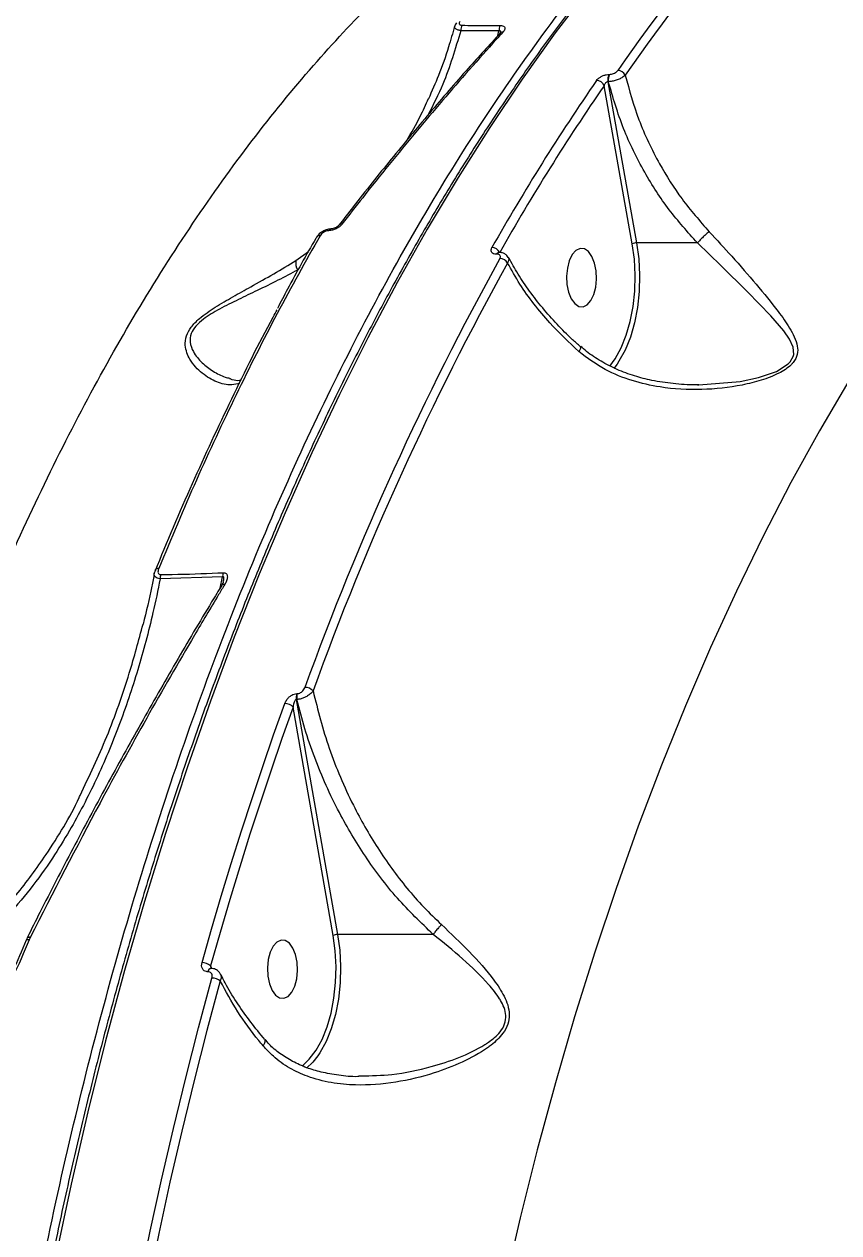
# Model space of a CAD drawing. Header units: millimetres. Extents: x -9609 to 9022, y -7175 to 8108.
# Drawn here: x -3952.2 to -3827, y 3766.6 to 3952.6 of the extents above; entities that cross this region are included whole.
import ezdxf

# ---------------------------------------------------------------- set-up
doc = ezdxf.new("R2010")
doc.units = ezdxf.units.MM
for name, color, linetype in [('DIKOM_ОБЪЕКТ', 7, 'Continuous'), ('DIKOM_РАЗМЕР_ЗОНА', 7, 'Continuous'), ('DIKOM_РАЗМЕР_ОБЪЕКТА', 7, 'Continuous')]:
    doc.layers.add(name, color=color, linetype=linetype)
doc.styles.add('style1', font='arial.ttf', dxfattribs={"width": 0.8})
doc.dimstyles.new('1-50', dxfattribs={"dimtxt": 300, "dimasz": 200, "dimexe": 100, "dimexo": 0, "dimgap": 100, "dimtad": 1, "dimtxsty": 'style1', "dimcen": 200, "dimclrd": 7, "dimclre": 7, "dimclrt": 7, "dimadec": 1, "dimazin": 2, "dimtfac": 1, "dimtmove": 0, "dimatfit": 2, "dimfxl": 0, "dimlwd": 25, "dimlwe": 18, "dimarcsym": 0})

# ---------------------------------------------------------------- blocks, each defined once
blk = doc.blocks.new('*D10')
at = {"layer": 'Defpoints', "color": 0, "transparency": 16777216}
for p in [(-405.54, 6589.16), (-8044.66, -3492.79), (424.09, -3492.79)]:
    blk.add_point(p, dxfattribs=at)
at = {"layer": 'DIKOM_РАЗМЕР_ОБЪЕКТА', "color": 7, "lineweight": 18, "transparency": 16777216}
for p, q in [((-405.54, 6589.16), (-8144.66, 6589.16)), ((424.09, -3492.79), (-8144.66, -3492.79))]:
    blk.add_line(p, q, dxfattribs=at)
at = {"layer": 'DIKOM_РАЗМЕР_ОБЪЕКТА', "color": 7, "lineweight": 25, "transparency": 16777216}
blk.add_line((-8044.66, 6389.16), (-8044.66, -3292.79), dxfattribs=at)
at = {"layer": 'DIKOM_РАЗМЕР_ОБЪЕКТА', "color": 7, "transparency": 16777216}
for points in [[(-8077.99, 6389.16), (-8011.32, 6389.16), (-8044.66, 6589.16)], [(-8077.99, -3292.79), (-8011.32, -3292.79), (-8044.66, -3492.79)]]:
    blk.add_solid(points, dxfattribs=at)
at = {"layer": 'DIKOM_РАЗМЕР_ОБЪЕКТА', "color": 7, "transparency": 16777216, "insert": (-8297.83, 1541.5), "char_height": 300, "attachment_point": 5, "rotation": 90, "style": 'style1'}
blk.add_mtext('10100', dxfattribs=at)
blk = doc.blocks.new('*D13')
at = {"layer": 'Defpoints', "color": 0, "transparency": 16777216}
for p in [(-4933.28, 8107.63), (-9158.98, -4977.79), (-1652.91, -4977.79)]:
    blk.add_point(p, dxfattribs=at)
at = {"layer": 'DIKOM_РАЗМЕР_ЗОНА', "color": 7, "lineweight": 18, "transparency": 16777216}
for p, q in [((-4933.28, 8107.63), (-9258.98, 8107.63)), ((-1652.91, -4977.79), (-9258.98, -4977.79))]:
    blk.add_line(p, q, dxfattribs=at)
at = {"layer": 'DIKOM_РАЗМЕР_ЗОНА', "color": 7, "lineweight": 25, "transparency": 16777216}
blk.add_line((-9158.98, 7907.63), (-9158.98, -4777.79), dxfattribs=at)
at = {"layer": 'DIKOM_РАЗМЕР_ЗОНА', "color": 7, "transparency": 16777216}
for points in [[(-9192.32, 7907.63), (-9125.65, 7907.63), (-9158.98, 8107.63)], [(-9192.32, -4777.79), (-9125.65, -4777.79), (-9158.98, -4977.79)]]:
    blk.add_solid(points, dxfattribs=at)
at = {"layer": 'DIKOM_РАЗМЕР_ЗОНА', "color": 7, "transparency": 16777216, "insert": (-9412.26, 1541.5), "char_height": 300, "attachment_point": 5, "rotation": 90, "style": 'style1'}
blk.add_mtext('13100', dxfattribs=at)

msp = doc.modelspace()

# ---------------------------------------------------------------- linework, layer by layer
at = {"layer": 'DIKOM_ОБЪЕКТ', "color": 7, "linetype": 'Continuous', "lineweight": 15}
for p, q in [((-3879.219, 3951.595), (-3885.098, 3951.628)), ((-3879.386, 3950.877), (-3879.219, 3951.595)), ((-3862.276, 3944.914), (-3862.208, 3944.914)), ((-3858.721, 3918.819), (-3863.049, 3943.172)), ((-3862.457, 3943.784), (-3858.049, 3918.982)), ((-3862.388, 3943.784), (-3862.457, 3943.784)), ((-3848.716, 3918.982), (-3858.049, 3918.982)), ((-3910.445, 3916.289), (-3908.508, 3917.637)), ((-3879.547, 3917.241), (-3879.595, 3917.241)), ((-3879.2, 3917.503), (-3879.247, 3917.503)), ((-3861.061, 3900.325), (-3861.567, 3899.657)), ((-3920.629, 3898.154), (-3920.546, 3898.134)), ((-3921.704, 3867.585), (-3931.309, 3867.291)), ((-3922.108, 3865.843), (-3921.704, 3867.585)), ((-3910.381, 3848.719), (-3904.039, 3812.565)), ((-3910.292, 3848.719), (-3910.381, 3848.719)), ((-3910.314, 3849.619), (-3910.225, 3849.619)), ((-3904.711, 3812.404), (-3910.872, 3847.524)), ((-3951.745, 3812.055), (-3951.765, 3812.016)), ((-3951.303, 3812.053), (-3951.443, 3811.744)), ((-3951.282, 3812.094), (-3951.303, 3812.053)), ((-3889.33, 3812.565), (-3904.039, 3812.565)), ((-3923.569, 3807.755), (-3923.374, 3807.31)), ((-3923.507, 3807.342), (-3923.536, 3807.342)), ((-3923.961, 3806.818), (-3923.989, 3806.818)), ((-3909.503, 3792.313), (-3909.107, 3792.637)), ((-3900.782, 3790.782), (-3900.439, 3790.798))]:
    msp.add_line(p, q, dxfattribs=at)
at = {"layer": 'DIKOM_ОБЪЕКТ', "color": 7, "linetype": 'Continuous', "lineweight": 15, "flags": 128}
for points in [[(-3865.364, 3958.148), (-3870.559, 3951.304), (-3875.65, 3944.17), (-3880.631, 3936.753), (-3885.5, 3929.058), (-3890.252, 3921.092), (-3894.882, 3912.862), (-3899.388, 3904.374), (-3903.765, 3895.636), (-3908.009, 3886.655), (-3912.118, 3877.439), (-3916.086, 3867.995), (-3919.913, 3858.331), (-3923.593, 3848.456), (-3927.124, 3838.378), (-3930.503, 3828.105), (-3933.727, 3817.646), (-3936.793, 3807.01), (-3939.699, 3796.205), (-3942.442, 3785.242), (-3945.02, 3774.128), (-3947.431, 3762.874)], [(-3862.199, 3900.001), (-3861.356, 3901.155), (-3860.436, 3902.829), (-3859.659, 3904.755), (-3859.042, 3906.888), (-3858.6, 3909.179), (-3858.343, 3911.574), (-3858.278, 3914.017), (-3858.404, 3916.451), (-3858.721, 3918.819)], [(-3858.049, 3918.982), (-3857.723, 3916.54), (-3857.591, 3914.03), (-3857.66, 3911.51), (-3857.925, 3909.04), (-3858.381, 3906.678), (-3859.016, 3904.477), (-3859.818, 3902.491), (-3860.766, 3900.765), (-3861.061, 3900.325)], [(-3848.475, 3897.134), (-3842.13, 3897.661), (-3839.305, 3898.264), (-3836.57, 3899.209), (-3834.734, 3900.355), (-3834.443, 3900.658), (-3833.965, 3901.516), (-3833.904, 3901.78), (-3833.996, 3902.912), (-3834.572, 3904.177), (-3835.428, 3905.421), (-3837.413, 3907.741), (-3841.013, 3911.462), (-3845.101, 3915.5), (-3848.713, 3918.982), (-3848.714, 3918.983), (-3848.714, 3918.983)], [(-3864.509, 3915.88), (-3864.917, 3916.887), (-3865.454, 3917.63), (-3866.077, 3918.049), (-3866.736, 3918.11), (-3867.377, 3917.808), (-3867.948, 3917.167), (-3868.404, 3916.24), (-3868.706, 3915.102), (-3868.831, 3913.844), (-3868.768, 3912.569), (-3868.523, 3911.38), (-3868.115, 3910.373), (-3867.578, 3909.63), (-3866.955, 3909.211), (-3866.296, 3909.15), (-3865.654, 3909.452), (-3865.083, 3910.093), (-3864.628, 3911.02), (-3864.326, 3912.158), (-3864.201, 3913.416), (-3864.263, 3914.691), (-3864.509, 3915.88)], [(-3825.444, 3897.748), (-3829.948, 3890.048), (-3834.329, 3882.086), (-3838.583, 3873.868), (-3842.706, 3865.402), (-3846.694, 3856.696), (-3850.544, 3847.757), (-3854.251, 3838.595), (-3857.813, 3829.217), (-3861.225, 3819.633), (-3864.486, 3809.852), (-3867.592, 3799.882), (-3870.539, 3789.732), (-3873.326, 3779.413), (-3875.949, 3768.933), (-3878.406, 3758.304)], [(-3921.392, 3866.399), (-3921.521, 3866.415), (-3921.634, 3866.413), (-3921.729, 3866.391), (-3921.801, 3866.352), (-3921.85, 3866.296), (-3921.853, 3866.29)], [(-3924.879, 3808.234), (-3923.414, 3813.364), (-3921.913, 3818.455), (-3920.376, 3823.504), (-3918.802, 3828.511), (-3917.192, 3833.475), (-3915.547, 3838.394), (-3913.866, 3843.269), (-3912.151, 3848.097)], [(-3910.872, 3847.524), (-3912.583, 3842.707), (-3914.259, 3837.844), (-3915.901, 3832.936), (-3917.506, 3827.984), (-3919.077, 3822.989), (-3920.611, 3817.952), (-3922.108, 3812.874), (-3923.569, 3807.755)], [(-3951.303, 3812.053), (-3951.437, 3812.082), (-3951.553, 3812.095), (-3951.646, 3812.091), (-3951.715, 3812.07), (-3951.756, 3812.032), (-3951.759, 3812.028)], [(-3951.282, 3812.094), (-3951.416, 3812.121), (-3951.532, 3812.131), (-3951.627, 3812.125), (-3951.696, 3812.102), (-3951.74, 3812.064), (-3951.743, 3812.058)], [(-3910.499, 3809.462), (-3910.907, 3810.469), (-3911.444, 3811.212), (-3912.068, 3811.631), (-3912.727, 3811.692), (-3913.368, 3811.39), (-3913.939, 3810.749), (-3914.394, 3809.822), (-3914.696, 3808.684), (-3914.821, 3807.426), (-3914.758, 3806.151), (-3914.513, 3804.962), (-3914.106, 3803.955), (-3913.568, 3803.212), (-3912.945, 3802.793), (-3912.286, 3802.733), (-3911.645, 3803.034), (-3911.073, 3803.675), (-3910.618, 3804.602), (-3910.316, 3805.74), (-3910.191, 3806.998), (-3910.254, 3808.273), (-3910.499, 3809.462)], [(-3909.107, 3792.637), (-3908.385, 3793.357), (-3907.345, 3794.739), (-3906.426, 3796.412), (-3905.649, 3798.338), (-3905.032, 3800.472), (-3904.59, 3802.763), (-3904.334, 3805.158), (-3904.268, 3807.601), (-3904.395, 3810.035), (-3904.711, 3812.404)], [(-3904.039, 3812.565), (-3903.713, 3810.122), (-3903.582, 3807.612), (-3903.65, 3805.093), (-3903.915, 3802.622), (-3904.371, 3800.26), (-3905.007, 3798.06), (-3905.808, 3796.073), (-3906.756, 3794.348), (-3907.052, 3793.907)], [(-3937.512, 3742.667), (-3936.037, 3750.799), (-3934.476, 3758.872), (-3932.83, 3766.88), (-3931.1, 3774.821), (-3929.285, 3782.691), (-3927.389, 3790.487), (-3925.41, 3798.207), (-3923.35, 3805.845)], [(-3922.075, 3805.407), (-3924.13, 3797.785), (-3926.104, 3790.083), (-3927.997, 3782.304), (-3929.807, 3774.451), (-3931.534, 3766.527), (-3933.176, 3758.537), (-3934.733, 3750.483), (-3936.205, 3742.368)], [(-3907.052, 3793.907), (-3907.829, 3792.923), (-3908.804, 3791.985)]]:
    msp.add_lwpolyline(points, dxfattribs=at)
at = {"layer": 'DIKOM_ОБЪЕКТ', "color": 7, "linetype": 'Continuous', "lineweight": 15}
for centre, radius, start, end in [((-3658.697, 3806.758), 245.273, 130.98437, 145.54478), ((-3658, 3806.313), 244.739, 130.98478, 145.5447), ((-3883.561, 3951.68), 1.539, 149.34647, 181.94062), ((-3877.697, 3951.672), 1.524, 150.04318, 182.87109), ((-3878.694, 3950.894), 0.518, 79.88315, 136.60786), ((-3860.881, 3944.111), 1.61, 150.08944, 191.7418), ((-3860.807, 3944.11), 1.615, 150.15668, 191.67455), ((-3860.999, 3944.196), 1.329, 25.94311, 87.5121), ((-3581.578, 3749.227), 343.233, 145.43171, 150.49807), ((-3580.94, 3748.796), 342.59, 145.43272, 150.49652), ((-3864.267, 3942.649), 1.326, 23.2414, 87.67887), ((-3904.952, 3920.759), 0.37, 100.10275, 162.64515), ((-3903.49, 3921.385), 0.477, 74.97154, 137.59016), ((-3906.796, 3919.508), 0.585, 82.9094, 145.22478), ((-3858.065, 3917.583), 1.4, 89.34942, 117.94076), ((-3880.348, 3916.841), 1.414, 28.40587, 88.36286), ((-3879.201, 3917.079), 0.425, 95.6694, 157.70101), ((-3879.15, 3917.077), 0.429, 97.4224, 157.53353), ((-3908.265, 3915.939), 2.208, 170.89248, 210.90475), ((-3481.392, 3696.029), 454.732, 150.98924, 160.1302), ((-3481.13, 3695.851), 453.687, 150.9889, 160.1307), ((-3879.114, 3915.126), 1.437, 31.62286, 88.18353), ((-3931.8, 3868.529), 0.306, 157.73511, 174.64845), ((-3931.625, 3868.346), 0.547, 80.80266, 146.85781), ((-3929.506, 3867.346), 1.804, 161.2482, 181.76976), ((-3919.951, 3867.686), 1.755, 162.20674, 183.29531), ((-3909.071, 3848.831), 1.753, 43.91824, 89.38293), ((-3908.599, 3849.039), 1.81, 161.33013, 190.18128), ((-3908.51, 3849.039), 1.81, 161.33013, 190.18128), ((-3912.156, 3846.372), 1.725, 41.87883, 89.81211), ((-3904.055, 3811.147), 1.418, 89.37327, 117.58986), ((-3924.869, 3806.232), 2.002, 49.54902, 90.29306), ((-3923.4, 3806.765), 0.591, 102.59063, 174.90632), ((-3923.364, 3806.761), 0.6, 104.21864, 174.59271), ((-3923.354, 3803.759), 2.086, 52.1733, 89.89666)]:
    msp.add_arc(centre, radius, start, end, dxfattribs=at)
for points, knots in [([(-3898.23, 4078.47), (-3898.49, 4078.535), (-3901.63, 4079.327), (-3908.246, 4079.805), (-3918.186, 4079.818), (-3928.891, 4078.557), (-3940.25, 4076.146), (-3952.039, 4072.599), (-3964.197, 4067.965), (-3976.674, 4062.303), (-3989.668, 4055.521), (-4003.158, 4047.595), (-4017.108, 4038.524), (-4031.21, 4028.509), (-4045.413, 4017.607), (-4059.662, 4005.891), (-4074.192, 3993.171), (-4088.961, 3979.449), (-4103.925, 3964.749), (-4118.124, 3950.044), (-4131.517, 3935.51), (-4144.088, 3921.298), (-4156.612, 3906.559), (-4169.056, 3891.328), (-4181.285, 3875.772), (-4193.241, 3859.966), (-4203.7, 3845.648), (-4210.139, 3836.488), (-4212.761, 3832.758)], [0, 0, 0, 0, 0.0037582, 0.0453946, 0.0869986, 0.1298113, 0.1726588, 0.2154717, 0.2570759, 0.2987125, 0.3403171, 0.3831303, 0.4259778, 0.4687909, 0.5103955, 0.5520318, 0.5936366, 0.6364493, 0.6792975, 0.7221104, 0.7583192, 0.794571, 0.8308221, 0.8674169, 0.9040121, 0.9396855, 0.9754399, 1, 1, 1, 1]), ([(-3898.516, 4078.623), (-3899.636, 4078.832), (-3902.239, 4079.317), (-3906.501, 4079.758), (-3911.265, 4079.997), (-3916.174, 4079.953), (-3921.219, 4079.637), (-3926.404, 4079.047), (-3931.73, 4078.183), (-3937.198, 4077.044), (-3942.811, 4075.629), (-3948.569, 4073.938), (-3954.462, 4071.975), (-3960.467, 4069.746), (-3966.56, 4067.259), (-3972.729, 4064.52), (-3978.975, 4061.529), (-3985.303, 4058.286), (-3991.712, 4054.79), (-3998.205, 4051.041), (-4004.785, 4047.038), (-4011.452, 4042.779), (-4018.209, 4038.263), (-4025.058, 4033.488), (-4031.993, 4028.459), (-4038.989, 4023.194), (-4046.018, 4017.712), (-4053.061, 4012.029), (-4060.118, 4006.145), (-4067.19, 4000.06), (-4074.28, 3993.773), (-4081.39, 3987.28), (-4088.524, 3980.581), (-4095.681, 3973.673), (-4102.865, 3966.556), (-4110.077, 3959.224), (-4117.317, 3951.682), (-4124.562, 3943.949), (-4131.785, 3936.057), (-4138.959, 3928.033), (-4146.079, 3919.885), (-4153.146, 3911.608), (-4160.165, 3903.202), (-4167.139, 3894.662), (-4174.068, 3885.986), (-4180.955, 3877.173), (-4187.802, 3868.221), (-4194.608, 3859.121), (-4200.394, 3851.246), (-4203.882, 3846.368), (-4205.141, 3844.608)], [0, 0, 0, 0, 0.0158758, 0.0369265, 0.0579326, 0.0789176, 0.0999022, 0.1209041, 0.1419409, 0.1630345, 0.1842057, 0.2054769, 0.2268631, 0.2482537, 0.2695239, 0.2906977, 0.3117987, 0.3328513, 0.3538778, 0.3749033, 0.3959466, 0.4170278, 0.4381715, 0.459401, 0.4807408, 0.5021204, 0.5234084, 0.5445918, 0.5656945, 0.5867409, 0.6077544, 0.6287596, 0.6497783, 0.6708282, 0.6919343, 0.7131195, 0.734409, 0.7557792, 0.7771, 0.7983022, 0.8194174, 0.8404687, 0.8614814, 0.882479, 0.9034849, 0.9245162, 0.9455964, 0.9667493, 0.9879994, 1, 1, 1, 1]), ([(-3847.08, 4012.118), (-3848.162, 4012.623), (-3851.48, 4014.173), (-3857.726, 4015.696), (-3865.725, 4016.784), (-3874.412, 4016.85), (-3883.746, 4015.92), (-3893.722, 4013.954), (-3904.347, 4010.933), (-3915.61, 4006.818), (-3927.547, 4001.56), (-3939.993, 3995.205), (-3952.642, 3987.914), (-3965.368, 3979.811), (-3978.097, 3970.997), (-3991.182, 3961.24), (-4004.587, 3950.532), (-4018.269, 3938.89), (-4031.843, 3926.644), (-4045.258, 3913.87), (-4058.472, 3900.648), (-4071.775, 3886.692), (-4085.122, 3872.008), (-4098.487, 3856.669), (-4107.26, 3846.016), (-4111.645, 3840.692)], [0, 0, 0, 0, 0.02091742, 0.06417611, 0.10746763, 0.15072556, 0.19523231, 0.23977506, 0.28428117, 0.33039747, 0.37651364, 0.42329223, 0.47007088, 0.51400681, 0.55797658, 0.60191244, 0.64712821, 0.69238124, 0.7375981, 0.78073911, 0.823911, 0.86705222, 0.91135699, 0.95569512, 1, 1, 1, 1]), ([(-3794.997, 4016.565), (-3795.556, 4016.327), (-3798.053, 4015.263), (-3802.45, 4013.061), (-3808.182, 4009.957), (-3813.866, 4006.526), (-3819.5, 4002.8), (-3825.078, 3998.774), (-3830.597, 3994.453), (-3836.053, 3989.841), (-3841.441, 3984.94), (-3846.757, 3979.754), (-3851.997, 3974.288), (-3857.157, 3968.546), (-3862.234, 3962.531), (-3867.223, 3956.249), (-3872.121, 3949.704), (-3876.923, 3942.902), (-3881.627, 3935.847), (-3886.229, 3928.545), (-3890.725, 3921.002), (-3895.113, 3913.223), (-3899.388, 3905.213), (-3903.548, 3896.98), (-3907.589, 3888.529), (-3911.51, 3879.867), (-3915.305, 3871), (-3918.974, 3861.934), (-3922.512, 3852.678), (-3925.919, 3843.237), (-3929.19, 3833.619), (-3932.324, 3823.83), (-3935.318, 3813.879), (-3938.169, 3803.773), (-3940.877, 3793.519), (-3943.439, 3783.125), (-3945.853, 3772.6), (-3948.117, 3761.95), (-3950.228, 3751.183), (-3952.188, 3740.309), (-3953.993, 3729.335), (-3955.641, 3718.269), (-3957.133, 3707.119), (-3958.467, 3695.895), (-3959.641, 3684.604), (-3960.655, 3673.254), (-3961.508, 3661.856), (-3962.2, 3650.416), (-3962.731, 3638.943), (-3963.096, 3627.447), (-3963.284, 3617.2), (-3963.31, 3610.787), (-3963.321, 3608.213)], [0, 0, 0, 0, 0.0058772, 0.026268, 0.0466646, 0.0670672, 0.0874751, 0.107888, 0.1283052, 0.1487261, 0.1691504, 0.1895772, 0.2100068, 0.2304374, 0.2508696, 0.2713032, 0.2917371, 0.3121714, 0.3326061, 0.3530407, 0.373475, 0.3939091, 0.4143429, 0.4347762, 0.4552088, 0.4756411, 0.4960728, 0.516504, 0.5369347, 0.5573648, 0.5777943, 0.5982232, 0.6186518, 0.6390797, 0.6595072, 0.6799344, 0.7003611, 0.7207873, 0.7412133, 0.7616389, 0.7820642, 0.8024892, 0.8229139, 0.8433384, 0.8637627, 0.8841869, 0.9046108, 0.9250347, 0.9454585, 0.9658821, 0.9863058, 1, 1, 1, 1]), ([(-3951.328, 3751.803), (-3950.494, 3756.086), (-3948.249, 3767.626), (-3944.078, 3786.035), (-3938.683, 3806.83), (-3932.637, 3827.203), (-3925.946, 3847.071), (-3918.615, 3866.349), (-3910.806, 3884.615), (-3902.557, 3901.828), (-3893.914, 3917.973), (-3884.738, 3933.315), (-3875.036, 3947.762), (-3864.832, 3961.243), (-3854.349, 3973.459), (-3843.631, 3984.402), (-3832.722, 3994.076), (-3821.451, 4002.683), (-3809.822, 4009.975), (-3801.445, 4014.6), (-3796.953, 4016.373), (-3796.491, 4016.555)], [0, 0, 0, 0, 0.0328956, 0.0886206, 0.1443883, 0.2001135, 0.2574568, 0.3148471, 0.3721905, 0.4279156, 0.4836834, 0.5394085, 0.596752, 0.6541423, 0.7114857, 0.7672102, 0.8229774, 0.8787013, 0.9360445, 0.9934342, 1, 1, 1, 1]), ([(-3979.252, 3799.695), (-3977.691, 3805.249), (-3974.568, 3816.356), (-3969.343, 3832.444), (-3963.725, 3848.07), (-3957.473, 3863.676), (-3950.576, 3879.104), (-3943.003, 3894.216), (-3934.923, 3908.6), (-3926.338, 3922.166), (-3917.262, 3934.843), (-3907.988, 3946.223), (-3898.566, 3956.331), (-3889.044, 3965.208), (-3879.164, 3973.139), (-3868.924, 3979.93), (-3861.017, 3984.48), (-3856.511, 3986.356), (-3855.589, 3986.739)], [0, 0, 0, 0, 0.0603275, 0.1206544, 0.1815818, 0.2425093, 0.3098634, 0.3772697, 0.444623, 0.5139614, 0.5833573, 0.6526951, 0.7179303, 0.7832141, 0.8484486, 0.9155655, 0.982737, 1, 1, 1, 1]), ([(-3886.055, 3952.311), (-3886.351, 3951.245), (-3887.063, 3948.677), (-3888.397, 3944.934), (-3889.541, 3942.33), (-3890.068, 3941.132)], [0, 0, 0, 0, 0.27708406, 0.66743113, 1, 1, 1, 1]), ([(-3885.098, 3951.628), (-3885.273, 3951.669), (-3885.622, 3951.751), (-3885.944, 3951.951), (-3886.083, 3952.143), (-3886.033, 3952.26), (-3886.017, 3952.3)], [0, 0, 0, 0, 0.2859468, 0.5721212, 0.8561803, 1, 1, 1, 1]), ([(-3885.761, 3952.818), (-3885.836, 3952.727), (-3885.961, 3952.577), (-3886.004, 3952.381), (-3886.02, 3952.303)], [0, 0, 0, 0, 0.6025714, 1, 1, 1, 1]), ([(-3885.234, 3953.055), (-3885.241, 3953.045), (-3885.294, 3952.973), (-3885.355, 3952.845), (-3885.357, 3952.688), (-3885.278, 3952.566), (-3885.118, 3952.483), (-3884.962, 3952.471), (-3884.884, 3952.465)], [0, 0, 0, 0, 0.0354268, 0.2573184, 0.448193, 0.6280913, 0.8143164, 1, 1, 1, 1]), ([(-3884.884, 3952.465), (-3884.298, 3952.456), (-3882.342, 3952.429), (-3880.387, 3952.431), (-3879.017, 3952.433)], [0, 0, 0, 0, 0.2996514, 1, 1, 1, 1]), ([(-3879.017, 3952.433), (-3878.9, 3952.426), (-3878.665, 3952.413), (-3878.424, 3952.294), (-3878.299, 3952.115), (-3878.299, 3951.879), (-3878.41, 3951.633), (-3878.547, 3951.47), (-3878.603, 3951.404)], [0, 0, 0, 0, 0.1644142, 0.3292033, 0.4898118, 0.6616166, 0.8613765, 1, 1, 1, 1]), ([(-3879.06, 3951.238), (-3880.693, 3949.442), (-3884.321, 3945.453), (-3889.901, 3938.984), (-3895.798, 3931.88), (-3900.443, 3926.109), (-3903.105, 3922.634), (-3903.835, 3921.681)], [0, 0, 0, 0, 0.19538865, 0.43400938, 0.67222994, 0.91016846, 1, 1, 1, 1]), ([(-3878.603, 3951.404), (-3878.949, 3951.024), (-3880.677, 3949.127), (-3885.163, 3944.104), (-3892.025, 3936.083), (-3898.541, 3928.053), (-3902.303, 3923.214), (-3903.366, 3921.846)], [0, 0, 0, 0, 0.041372, 0.2068702, 0.5381487, 0.8694302, 1, 1, 1, 1]), ([(-3885.098, 3951.628), (-3885.928, 3948.834), (-3887.258, 3944.357), (-3889.311, 3940.261), (-3890.082, 3938.721)], [0, 0, 0, 0, 0.624033, 1, 1, 1, 1]), ([(-3879.014, 3951.288), (-3879.014, 3951.29), (-3878.993, 3951.354), (-3878.985, 3951.445), (-3878.995, 3951.54), (-3879.016, 3951.591), (-3879.048, 3951.622), (-3879.096, 3951.634), (-3879.155, 3951.625), (-3879.197, 3951.606), (-3879.219, 3951.595)], [0, 0, 0, 0, 0.0101008, 0.3223768, 0.4671618, 0.5591978, 0.6669864, 0.7682927, 0.8779947, 1, 1, 1, 1]), ([(-3878.999, 3951.337), (-3878.998, 3951.339), (-3878.994, 3951.347), (-3879.014, 3951.31), (-3879.055, 3951.269), (-3879.067, 3951.257)], [0, 0, 0, 0, 0.20927416, 0.76868875, 1, 1, 1, 1]), ([(-3864.214, 3943.974), (-3864.147, 3944.058), (-3863.998, 3944.245), (-3863.639, 3944.511), (-3863.193, 3944.734), (-3862.715, 3944.885), (-3862.422, 3944.904), (-3862.276, 3944.914)], [0, 0, 0, 0, 0.1741193, 0.3895344, 0.5958214, 0.7978093, 1, 1, 1, 1]), ([(-3862.208, 3944.914), (-3862.111, 3944.92), (-3861.918, 3944.933), (-3861.604, 3945.031), (-3861.313, 3945.177), (-3861.082, 3945.349), (-3860.985, 3945.47), (-3860.942, 3945.524)], [0, 0, 0, 0, 0.2039549, 0.4081671, 0.6136012, 0.8266143, 1, 1, 1, 1]), ([(-3862.457, 3943.784), (-3862.497, 3943.78), (-3862.545, 3943.775), (-3862.645, 3943.735), (-3862.759, 3943.663), (-3862.893, 3943.515), (-3862.993, 3943.345), (-3863.031, 3943.226), (-3863.049, 3943.172)], [0, 0, 0, 0, 0.1446637, 0.1753223, 0.3626828, 0.571146, 0.8047217, 1, 1, 1, 1]), ([(-3859.804, 3944.777), (-3859.897, 3944.695), (-3860.106, 3944.511), (-3860.588, 3944.24), (-3861.182, 3944.004), (-3861.814, 3943.835), (-3862.197, 3943.801), (-3862.388, 3943.784)], [0, 0, 0, 0, 0.17005893, 0.38073133, 0.58665566, 0.79313334, 1, 1, 1, 1]), ([(-3848.716, 3918.982), (-3850.203, 3920.647), (-3853.211, 3924.015), (-3857.027, 3929.964), (-3860.301, 3936.582), (-3861.686, 3941.361), (-3862.388, 3943.784)], [0, 0, 0, 0, 0.23289055, 0.47129629, 0.73197213, 1, 1, 1, 1]), ([(-3859.804, 3944.777), (-3859.17, 3942.476), (-3857.884, 3937.808), (-3854.816, 3931.41), (-3851.174, 3925.591), (-3848.332, 3922.344), (-3846.895, 3920.701)], [0, 0, 0, 0, 0.2625649, 0.5326689, 0.7636543, 1, 1, 1, 1]), ([(-3893.385, 3934.747), (-3892.673, 3935.962), (-3891.453, 3938.044), (-3890.467, 3940.279), (-3890.056, 3941.21)], [0, 0, 0, 0, 0.5837972, 1, 1, 1, 1]), ([(-3905.023, 3921.113), (-3905.216, 3921.097), (-3905.662, 3921.061), (-3906.361, 3920.752), (-3906.956, 3920.338), (-3907.173, 3919.966), (-3907.253, 3919.829)], [0, 0, 0, 0, 0.2162943, 0.5001676, 0.8158627, 1, 1, 1, 1]), ([(-3905.306, 3920.87), (-3905.349, 3920.867), (-3905.52, 3920.856), (-3905.843, 3920.772), (-3906.218, 3920.589), (-3906.535, 3920.353), (-3906.661, 3920.177), (-3906.724, 3920.088)], [0, 0, 0, 0, 0.0797327, 0.3181531, 0.5555, 0.7773216, 1, 1, 1, 1]), ([(-3903.366, 3921.846), (-3903.485, 3921.715), (-3903.723, 3921.455), (-3904.245, 3921.138), (-3904.797, 3920.922), (-3905.147, 3920.886), (-3905.306, 3920.87)], [0, 0, 0, 0, 0.2591307, 0.5177106, 0.7811031, 1, 1, 1, 1]), ([(-3903.843, 3921.708), (-3903.846, 3921.704), (-3903.865, 3921.677), (-3903.961, 3921.575), (-3904.144, 3921.432), (-3904.402, 3921.283), (-3904.673, 3921.18), (-3904.891, 3921.131), (-3904.983, 3921.127), (-3905.019, 3921.125)], [0, 0, 0, 0, 0.022716, 0.1720256, 0.3437646, 0.5530466, 0.7483805, 0.9031107, 1, 1, 1, 1]), ([(-3846.895, 3920.701), (-3845.726, 3919.437), (-3843.18, 3916.681), (-3839.596, 3912.548), (-3836.613, 3908.923), (-3834.731, 3906.279), (-3833.762, 3904.511), (-3833.289, 3903.164), (-3833.253, 3901.814), (-3833.733, 3900.828), (-3834.665, 3899.81), (-3836.271, 3898.778), (-3838.891, 3897.789), (-3842.845, 3896.809), (-3848.09, 3896.243), (-3853.81, 3896.555), (-3858.792, 3897.692), (-3863.107, 3899.367), (-3865.622, 3901.263), (-3866.93, 3902.248)], [0, 0, 0, 0, 0.0790218, 0.1721797, 0.2680576, 0.3287301, 0.36106, 0.3939007, 0.4223325, 0.4513198, 0.4599448, 0.498994, 0.5446059, 0.5914337, 0.6876185, 0.7865816, 0.854678, 0.9244463, 1, 1, 1, 1]), ([(-3846.895, 3920.701), (-3846.943, 3920.665), (-3847.081, 3920.558), (-3847.389, 3920.3), (-3847.827, 3919.904), (-3848.318, 3919.422), (-3848.582, 3919.129), (-3848.714, 3918.983)], [0, 0, 0, 0, 0.08731867, 0.25355322, 0.50244408, 0.75124295, 1, 1, 1, 1]), ([(-3906.724, 3920.088), (-3908.939, 3916.13), (-3913.369, 3908.212), (-3919.694, 3895.629), (-3925.795, 3882.582), (-3929.623, 3873.451), (-3931.537, 3868.886)], [0, 0, 0, 0, 0.2491204, 0.4982444, 0.749121, 1, 1, 1, 1]), ([(-3907.275, 3919.841), (-3907.308, 3919.785), (-3908.834, 3917.198), (-3910.841, 3913.558), (-3912.769, 3909.882), (-3913.285, 3908.9)], [0, 0, 0, 0, 0.0158984, 0.7370146, 1, 1, 1, 1]), ([(-3848.714, 3918.983), (-3848.714, 3918.983), (-3848.715, 3918.983), (-3848.716, 3918.983), (-3848.716, 3918.982), (-3848.716, 3918.982)], [0, 0, 0, 0, 0.3360828, 0.95579, 1, 1, 1, 1]), ([(-3879.595, 3917.241), (-3879.686, 3917.246), (-3879.918, 3917.258), (-3880.212, 3917.38), (-3880.408, 3917.609), (-3880.458, 3917.913), (-3880.358, 3918.14), (-3880.307, 3918.254)], [0, 0, 0, 0, 0.1408197, 0.3553813, 0.5700472, 0.7849761, 1, 1, 1, 1]), ([(-3879.068, 3916.562), (-3879.035, 3916.638), (-3878.968, 3916.79), (-3879.002, 3916.994), (-3879.133, 3917.147), (-3879.33, 3917.229), (-3879.485, 3917.237), (-3879.547, 3917.241)], [0, 0, 0, 0, 0.2143177, 0.428472, 0.6430201, 0.8578765, 1, 1, 1, 1]), ([(-3879.244, 3917.504), (-3879.268, 3917.505), (-3879.324, 3917.506), (-3879.324, 3917.508), (-3879.324, 3917.509)], [0, 0, 0, 0, 0.4411743, 1, 1, 1, 1]), ([(-3877.817, 3916.721), (-3877.879, 3916.835), (-3878.019, 3917.098), (-3878.421, 3917.354), (-3878.831, 3917.498), (-3879.105, 3917.486), (-3879.205, 3917.481)], [0, 0, 0, 0, 0.2288577, 0.5240263, 0.82514, 1, 1, 1, 1]), ([(-3919.091, 3897.377), (-3919.498, 3897.269), (-3920.697, 3896.951), (-3922.655, 3897.5), (-3924.898, 3898.783), (-3926.46, 3900.462), (-3927.238, 3902.05), (-3927.522, 3903.231), (-3927.408, 3904.569), (-3926.637, 3906.024), (-3925.105, 3907.572), (-3922.835, 3909.13), (-3920.126, 3910.702), (-3917.087, 3912.388), (-3913.79, 3914.231), (-3911.565, 3915.6), (-3910.445, 3916.289)], [0, 0, 0, 0, 0.0612784, 0.180406, 0.3027142, 0.4275002, 0.4720034, 0.517067, 0.5665483, 0.607273, 0.6480587, 0.7083677, 0.7699305, 0.8328511, 0.9158381, 1, 1, 1, 1]), ([(-3877.787, 3916.708), (-3877.784, 3916.704), (-3877.698, 3916.606), (-3877.697, 3916.318), (-3877.826, 3916.025), (-3877.89, 3915.879)], [0, 0, 0, 0, 0.0191944, 0.5094082, 1, 1, 1, 1]), ([(-3866.93, 3902.248), (-3868.468, 3903.695), (-3870.972, 3906.051), (-3873.889, 3909.593), (-3876.1, 3912.676), (-3877.286, 3914.799), (-3877.89, 3915.879)], [0, 0, 0, 0, 0.3422216, 0.557272, 0.774602, 1, 1, 1, 1]), ([(-3866.676, 3903.005), (-3867.086, 3903.362), (-3868.363, 3904.474), (-3870.32, 3906.466), (-3872.541, 3908.958), (-3874.541, 3911.541), (-3876.31, 3914.141), (-3877.274, 3915.883), (-3877.745, 3916.735)], [0, 0, 0, 0, 0.0863095, 0.268581, 0.4522996, 0.6371201, 0.8225956, 1, 1, 1, 1]), ([(-3910.159, 3914.805), (-3911.162, 3914.275), (-3913.168, 3913.214), (-3916.246, 3911.715), (-3919.276, 3910.283), (-3922.1, 3908.868), (-3924.41, 3907.506), (-3925.911, 3906.177), (-3926.681, 3904.917), (-3926.787, 3903.534), (-3926.155, 3901.989), (-3924.92, 3900.457), (-3923.199, 3899.208), (-3921.731, 3898.392), (-3920.864, 3898.205), (-3920.629, 3898.154)], [0, 0, 0, 0, 0.0930453, 0.186075, 0.2678114, 0.3493141, 0.4225728, 0.465571, 0.5084637, 0.5634953, 0.6368221, 0.7441734, 0.8521388, 0.9599561, 1, 1, 1, 1]), ([(-3932.101, 3868.473), (-3930.205, 3873.003), (-3926.414, 3882.063), (-3920.323, 3895.032), (-3915.959, 3903.913), (-3913.541, 3908.304), (-3913.333, 3908.681)], [0, 0, 0, 0, 0.3224019, 0.6448076, 0.9694888, 1, 1, 1, 1]), ([(-3866.716, 3902.967), (-3866.693, 3902.934), (-3866.644, 3902.86), (-3866.735, 3902.603), (-3866.853, 3902.377), (-3866.914, 3902.274), (-3866.93, 3902.248)], [0, 0, 0, 0, 0.3249838, 0.7217278, 0.9289822, 1, 1, 1, 1]), ([(-3848.478, 3897.148), (-3848.647, 3897.141), (-3849.976, 3897.087), (-3852.41, 3897.277), (-3855.548, 3897.736), (-3858.428, 3898.471), (-3861.049, 3899.446), (-3863.518, 3900.726), (-3865.39, 3901.927), (-3866.346, 3902.795), (-3866.633, 3903.056)], [0, 0, 0, 0, 0.0258698, 0.2024611, 0.3716234, 0.5109742, 0.6584704, 0.8023852, 0.9405377, 1, 1, 1, 1]), ([(-3918.871, 3897.812), (-3918.957, 3897.8), (-3919.416, 3897.737), (-3919.989, 3897.81), (-3920.5, 3898.016), (-3920.63, 3898.069)], [0, 0, 0, 0, 0.1468736, 0.7822794, 1, 1, 1, 1]), ([(-3848.684, 3897.143), (-3848.628, 3897.135), (-3848.558, 3897.125), (-3848.489, 3897.132), (-3848.475, 3897.134)], [0, 0, 0, 0, 0.8082957, 1, 1, 1, 1]), ([(-3932.056, 3868.635), (-3932.118, 3868.52), (-3932.201, 3868.367), (-3932.214, 3868.197), (-3932.218, 3868.154)], [0, 0, 0, 0, 0.7473538, 1, 1, 1, 1]), ([(-3931.537, 3868.886), (-3931.584, 3868.75), (-3931.665, 3868.511), (-3931.648, 3868.217), (-3931.548, 3868.039), (-3931.403, 3867.94), (-3931.277, 3867.931), (-3931.214, 3867.926)], [0, 0, 0, 0, 0.319682, 0.56191248, 0.72797461, 0.86407152, 1, 1, 1, 1]), ([(-3931.309, 3867.291), (-3931.667, 3865.551), (-3932.639, 3860.828), (-3934.67, 3853.247), (-3937.556, 3844.65), (-3941.043, 3836.354), (-3944.555, 3829.593), (-3948.01, 3823.997), (-3951.255, 3819.457), (-3955.061, 3815.05), (-3958.44, 3811.889), (-3960.58, 3810.312), (-3961.204, 3809.851)], [0, 0, 0, 0, 0.0783335, 0.2125928, 0.3472659, 0.4817928, 0.6158491, 0.6916677, 0.7820724, 0.8726181, 0.9628134, 1, 1, 1, 1]), ([(-3932.22, 3868.147), (-3932.34, 3867.474), (-3932.811, 3864.837), (-3933.453, 3862.248), (-3933.932, 3860.319)], [0, 0, 0, 0, 0.2550112, 1, 1, 1, 1]), ([(-3931.309, 3867.291), (-3931.469, 3867.321), (-3931.79, 3867.382), (-3932.1, 3867.599), (-3932.26, 3867.859), (-3932.231, 3868.056), (-3932.217, 3868.146)], [0, 0, 0, 0, 0.2566775, 0.5131385, 0.7749591, 1, 1, 1, 1]), ([(-3931.214, 3867.926), (-3930.628, 3867.936), (-3927.699, 3867.987), (-3924.501, 3868.092), (-3921.891, 3868.21), (-3921.623, 3868.222)], [0, 0, 0, 0, 0.1831794, 0.9158886, 1, 1, 1, 1]), ([(-3921.595, 3866.869), (-3921.6, 3866.848), (-3921.618, 3866.767), (-3921.693, 3866.565), (-3921.804, 3866.389), (-3921.859, 3866.3)], [0, 0, 0, 0, 0.149587, 0.5685073, 1, 1, 1, 1]), ([(-3921.605, 3866.853), (-3921.581, 3866.948), (-3921.532, 3867.14), (-3921.51, 3867.379), (-3921.528, 3867.531), (-3921.563, 3867.59), (-3921.587, 3867.607), (-3921.615, 3867.615), (-3921.652, 3867.613), (-3921.684, 3867.595), (-3921.704, 3867.585)], [0, 0, 0, 0, 0.3047976, 0.611077, 0.7584559, 0.8095499, 0.8610541, 0.8755099, 0.9262643, 1, 1, 1, 1]), ([(-3921.623, 3868.222), (-3921.53, 3868.219), (-3921.345, 3868.212), (-3921.142, 3868.091), (-3920.998, 3867.878), (-3920.949, 3867.502), (-3921.075, 3866.977), (-3921.288, 3866.588), (-3921.392, 3866.399)], [0, 0, 0, 0, 0.1098107, 0.2200052, 0.3257094, 0.4925131, 0.7537326, 1, 1, 1, 1]), ([(-3921.84, 3866.282), (-3922.362, 3865.43), (-3924.744, 3861.544), (-3928.901, 3854.458), (-3934.293, 3845.039), (-3939.575, 3835.48), (-3944.747, 3825.785), (-3948.804, 3817.979), (-3951.103, 3813.356), (-3951.748, 3812.059)], [0, 0, 0, 0, 0.049944, 0.2277439, 0.404641, 0.5808096, 0.7564357, 0.9317124, 1, 1, 1, 1]), ([(-3921.392, 3866.399), (-3921.704, 3865.883), (-3923.264, 3863.303), (-3927.296, 3856.529), (-3933.406, 3845.897), (-3941.89, 3830.498), (-3947.737, 3819.041), (-3951.282, 3812.094)], [0, 0, 0, 0, 0.0299891, 0.1499539, 0.3900728, 0.6301894, 1, 1, 1, 1]), ([(-3943.626, 3833.943), (-3942.208, 3836.937), (-3939.327, 3843.021), (-3936.209, 3851.918), (-3934.615, 3857.8), (-3933.929, 3860.33)], [0, 0, 0, 0, 0.3556385, 0.7227912, 1, 1, 1, 1]), ([(-3907.809, 3850.048), (-3907.826, 3850.022), (-3907.948, 3849.849), (-3908.243, 3849.546), (-3908.742, 3849.197), (-3909.263, 3848.943), (-3909.795, 3848.768), (-3910.125, 3848.736), (-3910.292, 3848.719)], [0, 0, 0, 0, 0.03914256, 0.26837209, 0.4664006, 0.64373947, 0.82002221, 1, 1, 1, 1]), ([(-3910.225, 3849.619), (-3910.141, 3849.627), (-3909.974, 3849.643), (-3909.713, 3849.765), (-3909.465, 3849.951), (-3909.236, 3850.21), (-3909.111, 3850.434), (-3909.06, 3850.565), (-3909.053, 3850.585)], [0, 0, 0, 0, 0.1673018, 0.3345051, 0.5091681, 0.7131033, 0.9576946, 1, 1, 1, 1]), ([(-3907.809, 3850.048), (-3907.063, 3847.084), (-3905.936, 3842.602), (-3903.652, 3836.76), (-3901.271, 3831.584), (-3897.97, 3825.767), (-3894.213, 3820.6), (-3890.834, 3816.735), (-3888.975, 3814.957), (-3888.046, 3814.068)], [0, 0, 0, 0, 0.2227139, 0.336731, 0.4507454, 0.6310006, 0.8132713, 0.9066455, 1, 1, 1, 1]), ([(-3912.151, 3848.097), (-3912.14, 3848.126), (-3912.063, 3848.333), (-3911.862, 3848.688), (-3911.497, 3849.1), (-3911.106, 3849.389), (-3910.701, 3849.581), (-3910.443, 3849.606), (-3910.314, 3849.619)], [0, 0, 0, 0, 0.03921105, 0.28721167, 0.49513505, 0.67104344, 0.83534568, 1, 1, 1, 1]), ([(-3910.381, 3848.719), (-3910.403, 3848.716), (-3910.447, 3848.711), (-3910.536, 3848.653), (-3910.637, 3848.522), (-3910.739, 3848.294), (-3910.825, 3847.976), (-3910.861, 3847.707), (-3910.87, 3847.546), (-3910.872, 3847.524)], [0, 0, 0, 0, 0.0553867, 0.1099015, 0.2436977, 0.4176044, 0.6518423, 0.9518562, 1, 1, 1, 1]), ([(-3889.327, 3812.566), (-3891.214, 3814.373), (-3895.036, 3818.034), (-3899.818, 3824.442), (-3903.341, 3830.352), (-3905.831, 3835.48), (-3907.604, 3839.795), (-3909.129, 3844.213), (-3909.904, 3847.217), (-3910.292, 3848.719)], [0, 0, 0, 0, 0.18520933, 0.37522127, 0.55802803, 0.66727347, 0.77652057, 0.88825948, 1, 1, 1, 1]), ([(-3961.581, 3810.869), (-3960.61, 3811.622), (-3957.676, 3813.899), (-3953.317, 3818.535), (-3948.355, 3825.424), (-3945.123, 3830.621), (-3943.673, 3833.84), (-3943.626, 3833.943)], [0, 0, 0, 0, 0.12894888, 0.38969989, 0.65084863, 0.98882192, 1, 1, 1, 1]), ([(-3888.046, 3814.068), (-3886.595, 3812.697), (-3883.653, 3809.917), (-3880.437, 3806.282), (-3878.59, 3803.503), (-3877.828, 3801.706), (-3877.55, 3800.251), (-3877.775, 3798.726), (-3878.704, 3797.059), (-3879.918, 3795.921), (-3881.989, 3794.379), (-3884.887, 3792.812), (-3889.632, 3790.996), (-3895.145, 3789.666), (-3900.5, 3789.248), (-3905.054, 3789.667), (-3908.473, 3790.549), (-3911.459, 3791.941), (-3913.748, 3793.541), (-3914.966, 3794.858), (-3915.477, 3795.41)], [0, 0, 0, 0, 0.0952072, 0.1929561, 0.2447991, 0.2710678, 0.2981682, 0.3242877, 0.3503853, 0.3910724, 0.4019427, 0.4719605, 0.5438075, 0.6393922, 0.7378504, 0.7988527, 0.8613649, 0.911374, 0.9628369, 1, 1, 1, 1]), ([(-3888.046, 3814.068), (-3888.095, 3814.021), (-3888.255, 3813.866), (-3888.57, 3813.531), (-3888.98, 3813.052), (-3889.212, 3812.728), (-3889.327, 3812.566)], [0, 0, 0, 0, 0.1075859, 0.3494506, 0.6747872, 1, 1, 1, 1]), ([(-3951.443, 3811.744), (-3952.265, 3809.795), (-3953.907, 3805.898), (-3957.197, 3800.206), (-3961.039, 3794.76), (-3965.436, 3789.665), (-3970.313, 3785.021), (-3975.599, 3780.925), (-3981.216, 3777.453), (-3987.085, 3774.682), (-3993.104, 3772.667), (-3999.175, 3771.465), (-4005.227, 3771.029), (-4009.132, 3771.445), (-4011.087, 3771.653)], [0, 0, 0, 0, 0.0836187, 0.1671642, 0.2504177, 0.3338523, 0.417302, 0.5004887, 0.5837353, 0.6671373, 0.7504542, 0.8333935, 0.9166287, 1, 1, 1, 1]), ([(-3951.914, 3811.666), (-3952.584, 3810.054), (-3953.824, 3807.068), (-3956.002, 3803.028), (-3958.008, 3799.773), (-3959.789, 3797.196), (-3961.423, 3795.025), (-3964.18, 3791.636), (-3968.48, 3787.112), (-3974, 3782.565), (-3979.155, 3779.169), (-3983.639, 3776.756), (-3987.343, 3775.171), (-3990.339, 3774.115), (-3992.973, 3773.325), (-3996.296, 3772.546), (-4000.427, 3771.932), (-4005.354, 3771.667), (-4008.802, 3772.045), (-4010.661, 3772.248)], [0, 0, 0, 0, 0.07017999, 0.13006932, 0.17910814, 0.21769675, 0.24979627, 0.28243919, 0.3832504, 0.48444675, 0.5525104, 0.61960273, 0.68200434, 0.71124292, 0.74645459, 0.79283287, 0.8502949, 0.91927691, 1, 1, 1, 1]), ([(-3951.905, 3811.658), (-3951.923, 3811.647), (-3951.948, 3811.632), (-3951.944, 3811.606), (-3951.943, 3811.599)], [0, 0, 0, 0, 0.7363514, 1, 1, 1, 1]), ([(-3951.704, 3812.13), (-3951.749, 3812.049), (-3951.842, 3811.883), (-3951.894, 3811.706), (-3951.921, 3811.615)], [0, 0, 0, 0, 0.4886322, 1, 1, 1, 1]), ([(-3951.443, 3811.744), (-3951.525, 3811.75), (-3951.691, 3811.76), (-3951.85, 3811.726), (-3951.89, 3811.676), (-3951.905, 3811.658)], [0, 0, 0, 0, 0.3785983, 0.776837, 1, 1, 1, 1]), ([(-3900.439, 3790.798), (-3898.848, 3790.825), (-3895.225, 3790.888), (-3890.159, 3792.014), (-3885.355, 3793.523), (-3882.451, 3794.918), (-3880.357, 3796.292), (-3879.162, 3797.278), (-3878.25, 3798.779), (-3878.09, 3800.11), (-3878.397, 3801.326), (-3878.807, 3802.136), (-3879.543, 3803.351), (-3881.322, 3805.539), (-3884.711, 3808.825), (-3887.79, 3811.318), (-3889.33, 3812.565)], [0, 0, 0, 0, 0.10840647, 0.2467361, 0.34665771, 0.44619581, 0.46107593, 0.51550206, 0.54917766, 0.58271982, 0.61487493, 0.64723917, 0.65411197, 0.72606117, 0.86297529, 1, 1, 1, 1]), ([(-3889.33, 3812.565), (-3889.33, 3812.565), (-3889.329, 3812.565), (-3889.328, 3812.565), (-3889.327, 3812.566), (-3889.327, 3812.566)], [0, 0, 0, 0, 0.4414115, 0.7782759, 1, 1, 1, 1]), ([(-3923.989, 3806.818), (-3924.053, 3806.821), (-3924.261, 3806.832), (-3924.579, 3806.968), (-3924.849, 3807.286), (-3924.972, 3807.73), (-3924.91, 3808.066), (-3924.879, 3808.234)], [0, 0, 0, 0, 0.0930755, 0.3038492, 0.5302068, 0.7651878, 1, 1, 1, 1]), ([(-3923.569, 3807.755), (-3923.566, 3807.665), (-3923.56, 3807.501), (-3923.502, 3807.353), (-3923.476, 3807.286)], [0, 0, 0, 0, 0.55315744, 1, 1, 1, 1]), ([(-3922.062, 3806.446), (-3922.078, 3806.491), (-3922.159, 3806.727), (-3922.517, 3807.053), (-3923.015, 3807.32), (-3923.372, 3807.318), (-3923.511, 3807.318)], [0, 0, 0, 0, 0.0805136, 0.4166365, 0.7744931, 1, 1, 1, 1]), ([(-3923.35, 3805.845), (-3923.329, 3805.96), (-3923.288, 3806.189), (-3923.372, 3806.493), (-3923.557, 3806.713), (-3923.775, 3806.808), (-3923.918, 3806.815), (-3923.961, 3806.818)], [0, 0, 0, 0, 0.233667, 0.4672892, 0.6955831, 0.9087258, 1, 1, 1, 1]), ([(-3922.044, 3806.446), (-3921.991, 3806.293), (-3921.884, 3805.983), (-3922.011, 3805.601), (-3922.075, 3805.407)], [0, 0, 0, 0, 0.4929795, 1, 1, 1, 1]), ([(-3915.477, 3795.41), (-3915.701, 3795.683), (-3917.11, 3797.399), (-3919.528, 3800.709), (-3921.215, 3803.82), (-3922.075, 3805.407)], [0, 0, 0, 0, 0.0849838, 0.5334624, 1, 1, 1, 1]), ([(-3915.216, 3796.372), (-3915.957, 3797.267), (-3917.448, 3799.068), (-3919.396, 3801.859), (-3920.942, 3804.332), (-3921.719, 3805.871), (-3922.014, 3806.458)], [0, 0, 0, 0, 0.2735414, 0.5505706, 0.8287884, 1, 1, 1, 1]), ([(-3915.477, 3795.41), (-3915.463, 3795.43), (-3915.35, 3795.591), (-3915.192, 3795.887), (-3915.114, 3796.21), (-3915.198, 3796.319), (-3915.235, 3796.366)], [0, 0, 0, 0, 0.0465489, 0.3750731, 0.7286815, 1, 1, 1, 1]), ([(-3900.773, 3790.683), (-3900.83, 3790.681), (-3901.874, 3790.648), (-3903.834, 3790.856), (-3906.459, 3791.309), (-3908.828, 3792.024), (-3910.952, 3792.965), (-3912.886, 3794.189), (-3914.307, 3795.334), (-3914.983, 3796.156), (-3915.188, 3796.404)], [0, 0, 0, 0, 0.0102837, 0.1881921, 0.3588078, 0.5021549, 0.6529636, 0.7995535, 0.9394739, 1, 1, 1, 1])]:
    msp.add_open_spline(points, degree=3, knots=knots, dxfattribs=at)

# ---------------------------------------------------------------- dimensions: what is measured, and where the dimension line sits
at = {"layer": 'DIKOM_РАЗМЕР_ЗОНА'}
dim = msp.add_linear_dim(base=(-9158.984, -4977.788), p1=(-4933.276, 8107.631), p2=(-1652.914, -4977.788), angle=90, text='13100', dimstyle='1-50', dxfattribs=at)
dim.commit()
dim.dimension.update_dxf_attribs({"geometry": '*D13', "text_midpoint": (-9158.984, 1541.499), "dimtype": 160})
at = {"layer": 'DIKOM_РАЗМЕР_ОБЪЕКТА'}
dim = msp.add_linear_dim(base=(-8044.657, -3492.788), p1=(-405.539, 6589.161), p2=(424.086, -3492.788), angle=90, text='10100', dimstyle='1-50', dxfattribs=at)
dim.commit()
dim.dimension.update_dxf_attribs({"geometry": '*D10', "text_midpoint": (-8044.657, 1541.499), "dimtype": 160})

doc.saveas('drawing.dxf')
